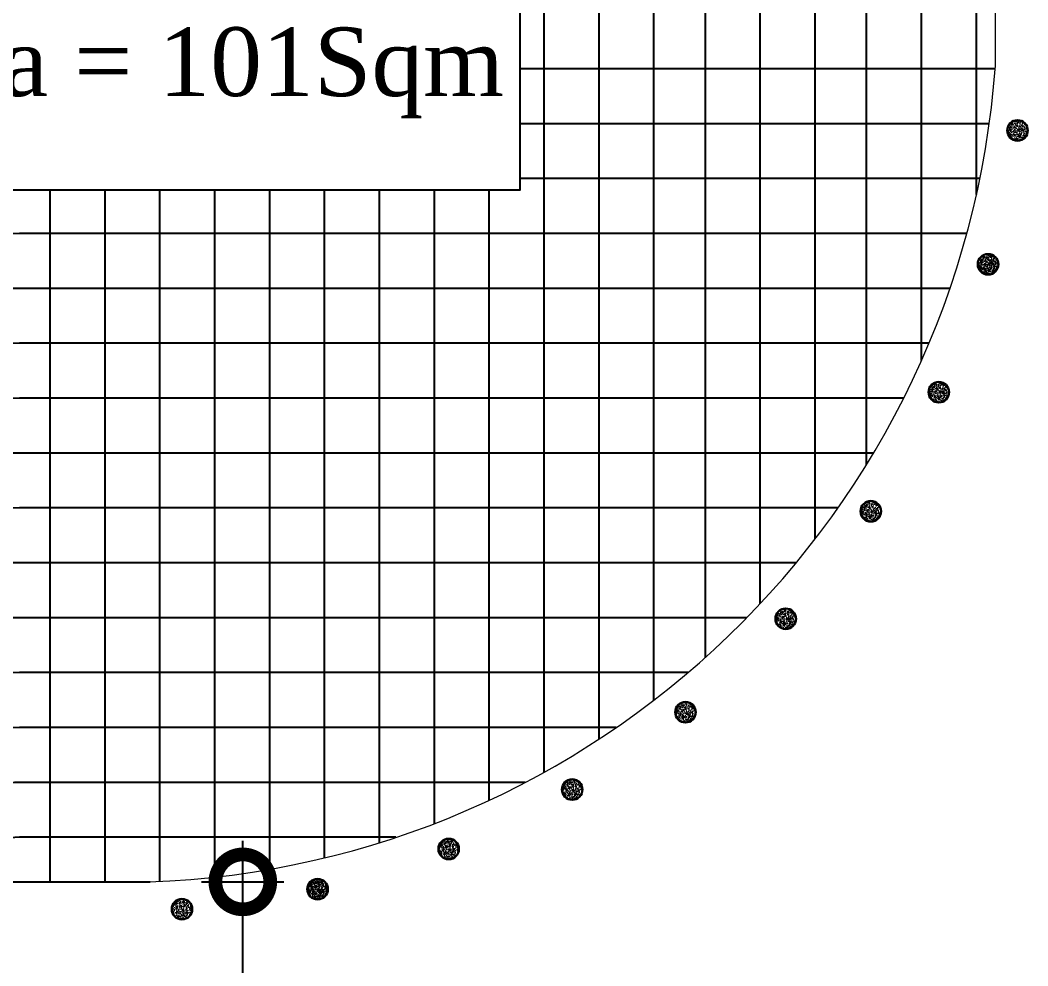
# Model space of a CAD drawing. Header units: millimetres. Extents: x 645430 to 1329725, y -477752 to 44877.
# Drawn here: x 940243 to 947587, y -224207 to -217315 of the extents above; entities that cross this region are included whole.
import ezdxf

# ---------------------------------------------------------------- set-up
doc = ezdxf.new("R2010")
doc.units = ezdxf.units.MM
doc.header["$LTSCALE"] = 250
doc.header["$PDMODE"] = 2
for name, color, linetype in [('Dimision', 4, 'Continuous'), ('Elevation', 21, 'Continuous'), ('Hatching', 35, 'Continuous'), ('Level_text', 7, 'Continuous')]:
    doc.layers.add(name, color=color, linetype=linetype)
for name, color, linetype, lineweight in [('Gurd Post', 231, 'Continuous', 30), ('RL', 7, 'Continuous', 18), ('ROAD', 1, 'Continuous', 30)]:
    doc.layers.add(name, color=color, linetype=linetype, lineweight=lineweight)
doc.styles.get("Standard").update_dxf_attribs({"font": 'times.ttf'})
doc.dimstyles.new('dim_800', dxfattribs={"dimscale": 0, "dimtxt": 800, "dimasz": 300, "dimexe": 300, "dimexo": 300, "dimgap": 400, "dimtad": 1, "dimdec": 0, "dimtxsty": 'Standard', "dimblk": 'DOTSMALL', "dimcen": 2.5, "dimdle": 300, "dimclrd": 256, "dimclre": 256, "dimclrt": 256, "dimadec": 0, "dimazin": 0, "dimtfac": 1, "dimtdec": 0, "dimtix": 1, "dimtmove": 0, "dimatfit": 3, "dimldrblk": 'DOT', "dimfxl": 300, "dimfxlon": 1, "dimlwd": -1, "dimarcsym": 0})

# ---------------------------------------------------------------- blocks, each defined once
blk = doc.blocks.new('_DotSmall')
at = {"color": 0, "linetype": 'ByBlock', "const_width": 0.5}
blk.add_lwpolyline([(-0.0625, 0, 1), (0.0625, 0, 1)], format="xyb", close=True, dxfattribs=at)
blk = doc.blocks.new('*D359')
at = {"layer": 'Defpoints', "color": 0, "ltscale": 5, "transparency": 16777216}
for p in [(940288.6, -223594.9), (941865.8, -223594.9), (940288.6, -233394.9)]:
    blk.add_point(p, dxfattribs=at)
at = {"layer": 'Level_text', "ltscale": 5, "transparency": 16777216}
blk.add_line((941865.8, -233694.9), (941865.8, -223294.9), dxfattribs=at)
at = {"layer": 'Level_text', "lineweight": -2, "ltscale": 5, "transparency": 16777216}
for p, q in [((941565.8, -223594.9), (942165.8, -223594.9)), ((941565.8, -233394.9), (942165.8, -233394.9))]:
    blk.add_line(p, q, dxfattribs=at)
at = {"layer": 'Level_text', "ltscale": 5, "transparency": 16777216, "xscale": 800, "yscale": 800, "zscale": 800}
for p, rotation in [((941865.8, -223594.9), 90), ((941865.8, -233394.9), 270)]:
    blk.add_blockref('_DotSmall', p, dxfattribs=dict(at, rotation=rotation))
at = {"layer": 'Level_text', "ltscale": 5, "transparency": 16777216, "insert": (941307.7, -228494.9), "char_height": 800, "attachment_point": 5, "rotation": 90}
blk.add_mtext('9800', dxfattribs=at)
blk = doc.blocks.new('_Dot')
at = {"color": 0, "linetype": 'ByBlock', "lineweight": -2}
blk.add_line((-0.5, 0), (-1, 0), dxfattribs=at)
at = {"color": 0, "linetype": 'ByBlock', "const_width": 0.5}
blk.add_lwpolyline([(-0.25, 0, 1), (0.25, 0, 1)], format="xyb", close=True, dxfattribs=at)

msp = doc.modelspace()

# ---------------------------------------------------------------- hatches: boundary and pattern name
at = {"layer": 'Hatching', "linetype": 'Continuous', "lineweight": 20, "ltscale": 250}
h = msp.add_hatch(dxfattribs=at)
h.set_pattern_fill('AR-CONC', color=256, scale=5, angle=-102.16644, style=0)
h.set_pattern_definition([(307.8335582, (-1167797.675, -327905.07), (-10.6253457, -34.3962502), [3.75, -41.25]), (252.8335582, (-1167797.675, -327905.07), (38.22698415, -1.1445651), [3, -33]), (358.2850027, (-1167798.56, -327907.936), (27.6016381, -35.54081515), [3.1870096, -35.0571056]), (304.0177582, (-1167787.9, -327907.177), (-19.3362593, -50.4193495), [5.625, -61.875]), (354.4691937, (-1167789.51, -327911.38), (37.7628634, -55.9483346), [4.7805171, -52.585688]), (249.0177222, (-1167787.9, -327907.177), (37.7628634, -55.9483346), [4.5, -49.5]), (278.8335582, (-1167791.397, -327911.538), (-25.96876974, -24.9323685), [3.75, -41.25]), (223.8335582, (-1167791.397, -327911.538), (32.8791775, -19.5338689), [3, -33]), (329.285003, (-1167793.56, -327913.616), (6.91040776, -44.466237), [3.1870095, -35.0571056]), (295.33355824, (-1167797.675, -327905.07), (16.142708705, -4.10224398), [0, -32.6, 0, -33.5, 0, -33.125]), (265.3335582, (-1167797.675, -327905.07), (16.50552606, -17.0142017), [0, -19.1, 0, -31.85, 0, -12.625]), (225.3335582, (-1167795.325, -327894.17), (-6.72762884, -25.85395133), [0, -12.5, 0, -39, 0, -51.75]), (215.3335582, (-1167794.27, -327889.282), (-1.2525622, -29.5592435), [0, -16.25, 0, -25.9, 0, -36.75])])
h.paths.add_polyline_path([(947527.4, -218045.4, 1), (947495.8, -218192, 1)])
h = msp.add_hatch(dxfattribs=at)
h.set_pattern_fill('AR-CONC', color=256, scale=5, angle=-102.16644, style=0)
h.set_pattern_definition([(307.8335582, (-1167797.675, -327905.07), (-10.6253457, -34.3962502), [3.75, -41.25]), (252.8335582, (-1167797.675, -327905.07), (38.22698415, -1.1445651), [3, -33]), (358.2850027, (-1167798.56, -327907.936), (27.6016381, -35.54081515), [3.1870096, -35.0571056]), (304.0177582, (-1167787.9, -327907.177), (-19.3362593, -50.4193495), [5.625, -61.875]), (354.4691937, (-1167789.51, -327911.38), (37.7628634, -55.9483346), [4.7805171, -52.585688]), (249.0177222, (-1167787.9, -327907.177), (37.7628634, -55.9483346), [4.5, -49.5]), (278.8335582, (-1167791.397, -327911.538), (-25.96876974, -24.9323685), [3.75, -41.25]), (223.8335582, (-1167791.397, -327911.538), (32.8791775, -19.5338689), [3, -33]), (329.285003, (-1167793.56, -327913.616), (6.91040776, -44.466237), [3.1870095, -35.0571056]), (295.33355824, (-1167797.675, -327905.07), (16.142708705, -4.10224398), [0, -32.6, 0, -33.5, 0, -33.125]), (265.3335582, (-1167797.675, -327905.07), (16.50552606, -17.0142017), [0, -19.1, 0, -31.85, 0, -12.625]), (225.3335582, (-1167795.325, -327894.17), (-6.72762884, -25.85395133), [0, -12.5, 0, -39, 0, -51.75]), (215.3335582, (-1167794.27, -327889.282), (-1.2525622, -29.5592435), [0, -16.25, 0, -25.9, 0, -36.75])])
h.paths.add_polyline_path([(947527.4, -218045.4, 1), (947495.8, -218192, 1)])
h = msp.add_hatch(dxfattribs=at)
h.set_pattern_fill('AR-CONC', color=256, scale=5, angle=-102.16644, style=0)
h.set_pattern_definition([(27.8335582, (-1073546.992, 109261.08), (4.49107663, 35.7187658), [3.75, -41.25]), (82.8335582, (-1073546.99, 109261.08), (35.3027681, -14.70805605), [3, -33]), (337.3821138, (-1073546.617, 109264.058), (39.7938443, 21.0107097), [3.1870096, -35.0571056]), (31.6493582, (-1073537.216, 109258.974), (3.1560958, 53.9077062), [5.625, -61.875]), (341.1979227, (-1073536.953, 109263.466), (57.4610776, 35.4185624), [4.7805171, -52.585688]), (86.6493942, (-1073537.216, 109258.974), (57.4610776, 35.4185624), [4.5, -49.5]), (56.8335582, (-1073538.606, 109264.388), (-13.38881716, 33.41765364), [3.75, -41.25]), (111.8335582, (-1073538.606, 109264.39), (38.00710374, 4.2511659), [3, -33]), (6.3821135, (-1073539.722, 109267.173), (24.6182864, 37.6688192), [3.1870095, -35.0571056]), (40.33355824, (-1073546.992, 109261.081), (16.398980435, -2.91357009), [0, -32.6, 0, -33.5, 0, -33.125]), (70.3335582, (-1073546.992, 109261.081), (22.0497767, 8.7018847), [0, -19.1, 0, -31.85, 0, -12.625]), (110.3335582, (-1073549.341, 109250.182), (4.52280104, 26.3293004), [0, -12.5, 0, -39, 0, -51.75]), (120.3335582, (-1073550.395, 109245.294), (11.03821964, 27.44950812), [0, -16.25, 0, -25.9, 0, -36.75])])
h.paths.add_polyline_path([(947527.4, -218045.4, 1), (947495.8, -218192, 1)])
h = msp.add_hatch(dxfattribs=at)
h.set_pattern_fill('AR-CONC', color=256, scale=5, angle=-110.81461, style=0)
h.set_pattern_definition([(299.1853851, (-1160470.398, -9560.582), (-15.67658654, -32.40747807), [3.75, -41.25]), (244.185385, (-1160470.398, -9560.582), (37.6202506, -6.87961405), [3, -33]), (349.6368296, (-1160471.704, -9563.282), (21.94366377, -39.2870919), [3.1870096, -35.0571056]), (295.369585, (-1160461.05, -9564.135), (-26.6977989, -46.938569), [5.625, -61.875]), (345.8210206, (-1160463.275, -9568.047), (28.9207494, -60.9904932), [4.7805171, -52.585688]), (240.369549, (-1160461.05, -9564.135), (28.9207494, -60.9904931), [4.5, -49.5]), (270.1853851, (-1160465.164, -9567.92), (-29.42250866, -20.744059), [3.75, -41.25]), (215.185385, (-1160465.164, -9567.92), (29.5681095, -24.25570544), [3, -33]), (320.6368298, (-1160467.616, -9569.65), (0.1456009, -44.9997641), [3.1870095, -35.0571056]), (286.6853851, (-1160470.398, -9560.582), (15.342330486, -6.482927215), [0, -32.6, 0, -33.5, 0, -33.125]), (256.6853851, (-1160470.398, -9560.582), (13.75949532, -19.30263554), [0, -19.1, 0, -31.85, 0, -12.625]), (216.6853851, (-1160466.435, -9550.16), (-10.53870895, -24.548389), [0, -12.5, 0, -39, 0, -51.75]), (206.6853851, (-1160464.659, -9545.486), (-5.6830444, -29.0348204), [0, -16.25, 0, -25.9, 0, -36.75])])
h.paths.add_polyline_path([(947323.4, -219024.3, 1), (947270.1, -219164.5, 1)])
h = msp.add_hatch(dxfattribs=at)
h.set_pattern_fill('AR-CONC', color=256, scale=5, angle=-110.81461, style=0)
h.set_pattern_definition([(299.1853851, (-1160470.398, -9560.582), (-15.67658654, -32.40747807), [3.75, -41.25]), (244.185385, (-1160470.398, -9560.582), (37.6202506, -6.87961405), [3, -33]), (349.6368296, (-1160471.704, -9563.282), (21.94366377, -39.2870919), [3.1870096, -35.0571056]), (295.369585, (-1160461.05, -9564.135), (-26.6977989, -46.938569), [5.625, -61.875]), (345.8210206, (-1160463.275, -9568.047), (28.9207494, -60.9904932), [4.7805171, -52.585688]), (240.369549, (-1160461.05, -9564.135), (28.9207494, -60.9904931), [4.5, -49.5]), (270.1853851, (-1160465.164, -9567.92), (-29.42250866, -20.744059), [3.75, -41.25]), (215.185385, (-1160465.164, -9567.92), (29.5681095, -24.25570544), [3, -33]), (320.6368298, (-1160467.616, -9569.65), (0.1456009, -44.9997641), [3.1870095, -35.0571056]), (286.6853851, (-1160470.398, -9560.582), (15.342330486, -6.482927215), [0, -32.6, 0, -33.5, 0, -33.125]), (256.6853851, (-1160470.398, -9560.582), (13.75949532, -19.30263554), [0, -19.1, 0, -31.85, 0, -12.625]), (216.6853851, (-1160466.435, -9550.16), (-10.53870895, -24.548389), [0, -12.5, 0, -39, 0, -51.75]), (206.6853851, (-1160464.659, -9545.486), (-5.6830444, -29.0348204), [0, -16.25, 0, -25.9, 0, -36.75])])
h.paths.add_polyline_path([(947323.4, -219024.3, 1), (947270.1, -219164.5, 1)])
h = msp.add_hatch(dxfattribs=at)
h.set_pattern_fill('AR-CONC', color=256, scale=5, angle=-110.81461, style=0)
h.set_pattern_definition([(19.1853851, (-1001556.12, 408462.967), (9.81092443, 34.63734634), [3.75, -41.25]), (74.185385, (-1001556.12, 408462.967), (32.68978575, -19.84918775), [3, -33]), (328.7339406, (-1001555.303, 408465.853), (42.5007098, 14.7881586), [3.1870096, -35.0571056]), (23.001185, (-1001546.773, 408459.413), (11.2261313, 52.8202206), [5.625, -61.875]), (332.5497496, (-1001545.84, 408463.815), (62.1335321, 26.3756364), [4.7805171, -52.585688]), (78.001221, (-1001546.773, 408459.413), (62.133532, 26.3756363), [4.5, -49.5]), (48.1853851, (-1001547.333, 408464.976), (-8.21169087, 35.05093626), [3.75, -41.25]), (103.185385, (-1001547.333, 408464.976), (38.214208, -1.51216816), [3, -33]), (357.7339404, (-1001548.018, 408467.896), (30.00251693, 33.5387678), [3.1870095, -35.0571056]), (31.6853851, (-1001556.121, 408462.967), (15.77442536, -5.3463029), [0, -32.6, 0, -33.5, 0, -33.125]), (61.6853851, (-1001556.12, 408462.967), (23.10755044, 5.2873966), [0, -19.1, 0, -31.85, 0, -12.625]), (101.6853851, (-1001560.083, 408452.545), (8.430426, 25.349866005), [0, -12.5, 0, -39, 0, -51.75]), (111.6853851, (-1001561.86, 408447.87), (15.04020812, 25.47763585), [0, -16.25, 0, -25.9, 0, -36.75])])
h.paths.add_polyline_path([(947323.4, -219024.3, 1), (947270.1, -219164.5, 1)])
h = msp.add_hatch(dxfattribs=at)
h.set_pattern_fill('AR-CONC', color=256, scale=5, angle=-119.46279, style=0)
h.set_pattern_definition([(290.537212, (-1105358.046, 304062.648), (-20.37135137, -29.68177965), [3.75, -41.25]), (235.537212, (-1105358.046, 304062.65), (36.15805557, -12.45822475), [3, -33]), (340.9886564, (-1105359.743, 304060.175), (15.7867039, -42.1400041), [3.1870096, -35.0571056]), (286.721412, (-1105349.34, 304057.73), (-33.4522469, -42.3904341), [5.625, -61.875]), (337.1728475, (-1105352.127, 304054.197), (19.4209952, -64.6457651), [4.7805171, -52.585688]), (231.721376, (-1105349.34, 304057.73), (19.4209951, -64.6457651), [4.5, -49.5]), (261.537212, (-1105353.975, 304054.606), (-32.2071977, -16.0840423), [3.75, -41.25]), (206.537212, (-1105353.975, 304054.606), (25.58468076, -28.4259821), [3, -33]), (311.9886567, (-1105356.66, 304053.266), (-6.6225168, -44.510024), [3.1870095, -35.0571056]), (278.03721196, (-1105358.046, 304062.648), (14.19307704, -8.71619264), [0, -32.6, 0, -33.5, 0, -33.125]), (248.037212, (-1105358.046, 304062.648), (10.70058205, -21.15213922), [0, -19.1, 0, -31.85, 0, -12.625]), (208.03721196, (-1105352.561, 304072.356), (-14.11014525, -22.6846113), [0, -12.5, 0, -39, 0, -51.75]), (198.037212, (-1105350.102, 304076.71), (-9.98429763, -27.8501632), [0, -16.25, 0, -25.9, 0, -36.75])])
h.paths.add_polyline_path([(946974.4, -219961.3, 1), (946900.6, -220091.9, 1)])
h = msp.add_hatch(dxfattribs=at)
h.set_pattern_fill('AR-CONC', color=256, scale=5, angle=-119.46279, style=0)
h.set_pattern_definition([(290.537212, (-1105358.046, 304062.648), (-20.37135137, -29.68177965), [3.75, -41.25]), (235.537212, (-1105358.046, 304062.65), (36.15805557, -12.45822475), [3, -33]), (340.9886564, (-1105359.743, 304060.175), (15.7867039, -42.1400041), [3.1870096, -35.0571056]), (286.721412, (-1105349.34, 304057.73), (-33.4522469, -42.3904341), [5.625, -61.875]), (337.1728475, (-1105352.127, 304054.197), (19.4209952, -64.6457651), [4.7805171, -52.585688]), (231.721376, (-1105349.34, 304057.73), (19.4209951, -64.6457651), [4.5, -49.5]), (261.537212, (-1105353.975, 304054.606), (-32.2071977, -16.0840423), [3.75, -41.25]), (206.537212, (-1105353.975, 304054.606), (25.58468076, -28.4259821), [3, -33]), (311.9886567, (-1105356.66, 304053.266), (-6.6225168, -44.510024), [3.1870095, -35.0571056]), (278.03721196, (-1105358.046, 304062.648), (14.19307704, -8.71619264), [0, -32.6, 0, -33.5, 0, -33.125]), (248.037212, (-1105358.046, 304062.648), (10.70058205, -21.15213922), [0, -19.1, 0, -31.85, 0, -12.625]), (208.03721196, (-1105352.561, 304072.356), (-14.11014525, -22.6846113), [0, -12.5, 0, -39, 0, -51.75]), (198.037212, (-1105350.102, 304076.71), (-9.98429763, -27.8501632), [0, -16.25, 0, -25.9, 0, -36.75])])
h.paths.add_polyline_path([(946974.4, -219961.3, 1), (946900.6, -220091.9, 1)])
h = msp.add_hatch(dxfattribs=at)
h.set_pattern_fill('AR-CONC', color=256, scale=5, angle=-119.46279, style=0)
h.set_pattern_definition([(10.537212, (-885393.79, 693437.995), (14.9076778, 32.76829477), [3.75, -41.25]), (65.537212, (-885393.79, 693437.995), (29.33345765, -24.53896103), [3, -33]), (320.0857675, (-885392.546, 693440.726), (44.24113507, 8.22933383), [3.1870096, -35.0571056]), (14.353012, (-885385.08, 693433.076), (19.0408915, 50.5316354), [5.625, -61.875]), (323.9015765, (-885383.495, 693437.287), (65.393108, 16.7329444), [4.7805171, -52.585688]), (69.353048, (-885385.08, 693433.076), (65.393108, 16.7329444), [4.5, -49.5]), (39.537212, (-885384.8, 693438.66), (-2.84783575, 35.887182), [3.75, -41.25]), (94.537212, (-885384.8, 693438.66), (37.5523445, -7.24111645), [3, -33]), (349.0857672, (-885385.037, 693441.65), (34.7045085, 28.64606527), [3.1870095, -35.0571056]), (23.03721196, (-885393.789, 693437.995), (14.791169476, -7.65746404), [0, -32.6, 0, -33.5, 0, -33.125]), (53.037212, (-885393.789, 693437.995), (23.63987258, 1.75267634), [0, -19.1, 0, -31.85, 0, -12.625]), (93.03721196, (-885399.273, 693428.287), (12.14634822, 23.79399113), [0, -12.5, 0, -39, 0, -51.75]), (103.037212, (-885401.732, 693423.933), (18.70019146, 22.9264177), [0, -16.25, 0, -25.9, 0, -36.75])])
h.paths.add_polyline_path([(946974.4, -219961.3, 1), (946900.6, -220091.9, 1)])
h = msp.add_hatch(dxfattribs=at)
h.set_pattern_fill('AR-CONC', color=256, scale=5, angle=-128.11096, style=0)
h.set_pattern_definition([(281.8890388, (-1003713.84, 605833.02), (-24.6028841, -26.2811357), [3.75, -41.25]), (226.8890388, (-1003713.84, 605833.02), (33.8736484, -17.753543), [3, -33]), (332.3404833, (-1003715.89, 605830.83), (9.27076405, -44.0346784), [3.1870096, -35.0571056]), (278.0732388, (-1003705.97, 605826.85), (-39.4460112, -36.8783666), [5.625, -61.875]), (328.5246743, (-1003709.26, 605823.775), (9.4796194, -66.8310319), [4.7805171, -52.585688]), (223.0732028, (-1003705.97, 605826.85), (9.4796194, -66.8310318), [4.5, -49.5]), (252.8890388, (-1003711.025, 605824.457), (-34.2595147, -11.0582843), [3.75, -41.25]), (197.8890388, (-1003711.025, 605824.457), (21.019472, -31.9498692), [3, -33]), (303.3404836, (-1003713.88, 605823.536), (-13.24004256, -43.0081532), [3.1870095, -35.0571056]), (269.3890388, (-1003713.84, 605833.02), (12.721081685, -10.75125717), [0, -32.6, 0, -33.5, 0, -33.125]), (239.3890388, (-1003713.84, 605833.02), (7.39834408, -22.52065618), [0, -19.1, 0, -31.85, 0, -12.625]), (199.3890388, (-1003706.959, 605841.793), (-17.36072547, -20.30499939), [0, -12.5, 0, -39, 0, -51.75]), (189.3890388, (-1003703.873, 605845.727), (-14.05851404, -26.03221028), [0, -16.25, 0, -25.9, 0, -36.75])])
h.paths.add_polyline_path([(946488.5, -220835.2, 1), (946395.9, -220953.2, 1)])
h = msp.add_hatch(dxfattribs=at)
h.set_pattern_fill('AR-CONC', color=256, scale=5, angle=-128.11096, style=0)
h.set_pattern_definition([(281.8890388, (-1003713.84, 605833.02), (-24.6028841, -26.2811357), [3.75, -41.25]), (226.8890388, (-1003713.84, 605833.02), (33.8736484, -17.753543), [3, -33]), (332.3404833, (-1003715.89, 605830.83), (9.27076405, -44.0346784), [3.1870096, -35.0571056]), (278.0732388, (-1003705.97, 605826.85), (-39.4460112, -36.8783666), [5.625, -61.875]), (328.5246743, (-1003709.26, 605823.775), (9.4796194, -66.8310319), [4.7805171, -52.585688]), (223.0732028, (-1003705.97, 605826.85), (9.4796194, -66.8310318), [4.5, -49.5]), (252.8890388, (-1003711.025, 605824.457), (-34.2595147, -11.0582843), [3.75, -41.25]), (197.8890388, (-1003711.025, 605824.457), (21.019472, -31.9498692), [3, -33]), (303.3404836, (-1003713.88, 605823.536), (-13.24004256, -43.0081532), [3.1870095, -35.0571056]), (269.3890388, (-1003713.84, 605833.02), (12.721081685, -10.75125717), [0, -32.6, 0, -33.5, 0, -33.125]), (239.3890388, (-1003713.84, 605833.02), (7.39834408, -22.52065618), [0, -19.1, 0, -31.85, 0, -12.625]), (199.3890388, (-1003706.959, 605841.793), (-17.36072547, -20.30499939), [0, -12.5, 0, -39, 0, -51.75]), (189.3890388, (-1003703.873, 605845.727), (-14.05851404, -26.03221028), [0, -16.25, 0, -25.9, 0, -36.75])])
h.paths.add_polyline_path([(946488.5, -220835.2, 1), (946395.9, -220953.2, 1)])
h = msp.add_hatch(dxfattribs=at)
h.set_pattern_fill('AR-CONC', color=256, scale=5, angle=-128.11096, style=0)
h.set_pattern_definition([(1.8890388, (-727701.456, 957706.007), (19.6654397, 30.1541122), [3.75, -41.25]), (56.8890388, (-727701.456, 957706.007), (25.31010464, -28.6707333), [3, -33]), (311.4375944, (-727699.817, 957708.52), (44.97554395, 1.483379), [3.1870096, -35.0571056]), (5.7048388, (-727693.59, 957699.835), (26.42267345, 47.0939917), [5.625, -61.875]), (315.2534033, (-727691.386, 957703.76), (67.1656846, 6.7097555), [4.7805171, -52.585688]), (60.7048748, (-727693.59, 957699.835), (67.1656845, 6.7097555), [4.5, -49.5]), (30.8890388, (-727692.47, 957705.312), (2.58077742, 35.9073751), [3.75, -41.25]), (85.8890388, (-727692.47, 957705.312), (36.03656364, -12.8054062), [3, -33]), (340.437594, (-727692.254, 957708.304), (38.6173408, 23.1019687), [3.1870095, -35.0571056]), (14.3890388, (-727701.456, 957706.007), (13.47157143, -9.79449913), [0, -32.6, 0, -33.5, 0, -33.125]), (44.3890388, (-727701.456, 957706.007), (23.63463846, -1.82189872), [0, -19.1, 0, -31.85, 0, -12.625]), (84.3890388, (-727708.338, 957697.234), (15.5860699, 21.697055425), [0, -12.5, 0, -39, 0, -51.75]), (94.3890388, (-727711.424, 957693.3), (21.93494386, 19.8538668), [0, -16.25, 0, -25.9, 0, -36.75])])
h.paths.add_polyline_path([(946488.5, -220835.2, 1), (946395.9, -220953.2, 1)])
h = msp.add_hatch(dxfattribs=at)
h.set_pattern_fill('AR-CONC', color=256, scale=5, angle=-136.75913, style=0)
h.set_pattern_definition([(273.2408657, (-857849.108, 888888.46), (-28.2749623, -22.28287475), [3.75, -41.25]), (218.2408657, (-857849.11, 888888.46), (30.81897516, -22.6451566), [3, -33]), (323.6923101, (-857851.465, 888886.603), (2.5440127, -44.92803097), [3.1870096, -35.0571056]), (269.4250657, (-857842.258, 888881.175), (-44.5427974, -30.5277076), [5.625, -61.875]), (319.8765012, (-857845.97, 888878.63), (-0.6773172, -67.4966017), [4.7805171, -52.585688]), (214.4250297, (-857842.26, 888881.175), (-0.6773172, -67.4966017), [4.5, -49.5]), (244.2408657, (-857847.613, 888879.57), (-35.5327913, -5.78106765), [3.75, -41.25]), (189.2408657, (-857847.613, 888879.57), (15.97629327, -34.74723586), [3, -33]), (294.6923104, (-857850.574, 888879.09), (-19.5564978, -40.5283032), [3.1870095, -35.0571056]), (260.7408657, (-857849.108, 888888.46), (10.9598167, -12.541844676), [0, -32.6, 0, -33.5, 0, -33.125]), (230.7408657, (-857849.108, 888888.46), (3.92787229, -23.37706717), [0, -19.1, 0, -31.85, 0, -12.625]), (190.7408657, (-857840.986, 888896.098), (-20.21653338, -17.46366419), [0, -12.5, 0, -39, 0, -51.75]), (180.7408657, (-857837.343, 888899.524), (-17.81304842, -23.6223008), [0, -16.25, 0, -25.9, 0, -36.75])])
h.paths.add_polyline_path([(945876.7, -221626.1, 1), (945767.4, -221728.9, 1)])
h = msp.add_hatch(dxfattribs=at)
h.set_pattern_fill('AR-CONC', color=256, scale=5, angle=-136.75913, style=0)
h.set_pattern_definition([(273.2408657, (-857849.108, 888888.46), (-28.2749623, -22.28287475), [3.75, -41.25]), (218.2408657, (-857849.11, 888888.46), (30.81897516, -22.6451566), [3, -33]), (323.6923101, (-857851.465, 888886.603), (2.5440127, -44.92803097), [3.1870096, -35.0571056]), (269.4250657, (-857842.258, 888881.175), (-44.5427974, -30.5277076), [5.625, -61.875]), (319.8765012, (-857845.97, 888878.63), (-0.6773172, -67.4966017), [4.7805171, -52.585688]), (214.4250297, (-857842.26, 888881.175), (-0.6773172, -67.4966017), [4.5, -49.5]), (244.2408657, (-857847.613, 888879.57), (-35.5327913, -5.78106765), [3.75, -41.25]), (189.2408657, (-857847.613, 888879.57), (15.97629327, -34.74723586), [3, -33]), (294.6923104, (-857850.574, 888879.09), (-19.5564978, -40.5283032), [3.1870095, -35.0571056]), (260.7408657, (-857849.108, 888888.46), (10.9598167, -12.541844676), [0, -32.6, 0, -33.5, 0, -33.125]), (230.7408657, (-857849.108, 888888.46), (3.92787229, -23.37706717), [0, -19.1, 0, -31.85, 0, -12.625]), (190.7408657, (-857840.986, 888896.098), (-20.21653338, -17.46366419), [0, -12.5, 0, -39, 0, -51.75]), (180.7408657, (-857837.343, 888899.524), (-17.81304842, -23.6223008), [0, -16.25, 0, -25.9, 0, -36.75])])
h.paths.add_polyline_path([(945876.7, -221626.1, 1), (945767.4, -221728.9, 1)])
h = msp.add_hatch(dxfattribs=at)
h.set_pattern_fill('AR-CONC', color=256, scale=5, angle=-136.75913, style=0)
h.set_pattern_definition([(353.2408657, (-532064.95, 1195257.71), (23.9760215, 26.8542435), [3.75, -41.25]), (48.2408657, (-532064.95, 1195257.71), (20.7112153, -32.15055065), [3, -33]), (302.7894212, (-532062.952, 1195259.947), (44.68723643, -5.29630695), [3.1870096, -35.0571056]), (357.0566657, (-532058.1, 1195250.425), (33.2036199, 42.5854594), [5.625, -61.875]), (306.6052302, (-532055.333, 1195253.974), (67.4109545, -3.4660091), [4.7805171, -52.585688]), (52.0567017, (-532058.1, 1195250.425), (67.4109544, -3.4660091), [4.5, -49.5]), (22.2408657, (-532056.17, 1195255.67), (7.9507053, 35.11105645), [3.75, -41.25]), (77.2408657, (-532056.17, 1195255.67), (33.7013333, -18.0785088), [3, -33]), (331.789421, (-532055.507, 1195258.597), (41.6520383, 17.0325475), [3.1870095, -35.0571056]), (5.7408657, (-532064.95, 1195257.71), (11.84563808, -11.70881328), [0, -32.6, 0, -33.5, 0, -33.125]), (35.7408657, (-532064.95, 1195257.71), (23.09196709, -5.35504492), [0, -19.1, 0, -31.85, 0, -12.625]), (75.7408657, (-532073.073, 1195250.071), (18.67137386, 19.10674193), [0, -12.5, 0, -39, 0, -51.75]), (85.7408657, (-532076.715, 1195246.646), (24.67090903, 16.3298511), [0, -16.25, 0, -25.9, 0, -36.75])])
h.paths.add_polyline_path([(945876.7, -221626.1, 1), (945767.4, -221728.9, 1)])
h = msp.add_hatch(dxfattribs=at)
h.set_pattern_fill('AR-CONC', color=256, scale=5, angle=-145.40731, style=0)
h.set_pattern_definition([(264.5926925, (-671080.725, 1146792.46), (-31.3040851, -17.77791484), [3.75, -41.25]), (209.5926925, (-671080.725, 1146792.46), (27.06349723, -27.0218331), [3, -33]), (315.044137, (-671083.334, 1146790.978), (-4.240588, -44.79974755), [3.1870096, -35.0571056]), (260.7768925, (-671075.05, 1146784.227), (-48.6267075, -23.4828671), [5.625, -61.875]), (311.228328, (-671079.1, 1146782.27), (-10.818852, -66.6273401), [4.7805171, -52.585688]), (205.7768565, (-671075.05, 1146784.227), (-10.818852, -66.62734), [4.5, -49.5]), (235.5926925, (-671080.583, 1146783.447), (-35.9980739, -0.37239306), [3.75, -41.25]), (180.5926925, (-671080.583, 1146783.447), (10.5698234, -36.75447157), [3, -33]), (286.0441373, (-671083.583, 1146783.415), (-25.42825024, -37.12686435), [3.1870095, -35.0571056]), (252.09269255, (-671080.725, 1146792.459), (8.94933218, -14.04723829), [0, -32.6, 0, -33.5, 0, -33.125]), (222.09269255, (-671080.725, 1146792.46), (0.36808308, -23.70189792), [0, -19.1, 0, -31.85, 0, -12.625]), (182.09269255, (-671071.547, 1146798.79), (-22.61262967, -14.22521593), [0, -12.5, 0, -39, 0, -51.75]), (172.0926925, (-671067.43, 1146801.628), (-21.16252495, -20.67523462), [0, -16.25, 0, -25.9, 0, -36.75])])
h.paths.add_polyline_path([(945153, -222316.1, 1), (945029.5, -222401.2, 1)])
h = msp.add_hatch(dxfattribs=at)
h.set_pattern_fill('AR-CONC', color=256, scale=5, angle=-145.40731, style=0)
h.set_pattern_definition([(264.5926925, (-671080.725, 1146792.46), (-31.3040851, -17.77791484), [3.75, -41.25]), (209.5926925, (-671080.725, 1146792.46), (27.06349723, -27.0218331), [3, -33]), (315.044137, (-671083.334, 1146790.978), (-4.240588, -44.79974755), [3.1870096, -35.0571056]), (260.7768925, (-671075.05, 1146784.227), (-48.6267075, -23.4828671), [5.625, -61.875]), (311.228328, (-671079.1, 1146782.27), (-10.818852, -66.6273401), [4.7805171, -52.585688]), (205.7768565, (-671075.05, 1146784.227), (-10.818852, -66.62734), [4.5, -49.5]), (235.5926925, (-671080.583, 1146783.447), (-35.9980739, -0.37239306), [3.75, -41.25]), (180.5926925, (-671080.583, 1146783.447), (10.5698234, -36.75447157), [3, -33]), (286.0441373, (-671083.583, 1146783.415), (-25.42825024, -37.12686435), [3.1870095, -35.0571056]), (252.09269255, (-671080.725, 1146792.459), (8.94933218, -14.04723829), [0, -32.6, 0, -33.5, 0, -33.125]), (222.09269255, (-671080.725, 1146792.46), (0.36808308, -23.70189792), [0, -19.1, 0, -31.85, 0, -12.625]), (182.09269255, (-671071.547, 1146798.79), (-22.61262967, -14.22521593), [0, -12.5, 0, -39, 0, -51.75]), (172.0926925, (-671067.43, 1146801.628), (-21.16252495, -20.67523462), [0, -16.25, 0, -25.9, 0, -36.75])])
h.paths.add_polyline_path([(945153, -222316.1, 1), (945029.5, -222401.2, 1)])
h = msp.add_hatch(dxfattribs=at)
h.set_pattern_fill('AR-CONC', color=256, scale=5, angle=-145.40731, style=0)
h.set_pattern_definition([(344.5926925, (-302932.926, 1400691.322), (27.7414032, 22.9437257), [3.75, -41.25]), (39.5926925, (-302932.926, 1400691.322), (15.6413656, -34.8992841), [3, -33]), (294.141248, (-302930.614, 1400693.234), (43.38276844, -11.9555581), [3.1870096, -35.0571056]), (348.4084925, (-302927.25, 1400683.09), (39.2295364, 37.1085597), [5.625, -61.875]), (297.957057, (-302923.98, 1400686.183), (66.1233404, -13.5629588), [4.7805171, -52.585688]), (43.4085286, (-302927.25, 1400683.09), (66.1233404, -13.5629588), [4.5, -49.5]), (13.5926925, (-302924.552, 1400687.987), (13.13983898, 33.5163338), [3.75, -41.25]), (68.5926925, (-302924.552, 1400687.987), (30.59975524, -22.9405171), [3, -33]), (323.1412478, (-302923.457, 1400690.78), (43.73959387, 10.57581654), [3.1870095, -35.0571056]), (357.09269255, (-302932.926, 1400691.322), (9.95034215, -13.356876174), [0, -32.6, 0, -33.5, 0, -33.125]), (27.0926925, (-302932.926, 1400691.322), (22.02419848, -8.76642066), [0, -19.1, 0, -31.85, 0, -12.625]), (67.09269255, (-302942.105, 1400684.992), (21.33210219, 16.08195278), [0, -12.5, 0, -39, 0, -51.75]), (77.0926925, (-302946.22, 1400682.153), (26.8458728, 12.43450455), [0, -16.25, 0, -25.9, 0, -36.75])])
h.paths.add_polyline_path([(945153, -222316.1, 1), (945029.5, -222401.2, 1)])
h = msp.add_hatch(dxfattribs=at)
h.set_pattern_fill('AR-CONC', color=256, scale=5, angle=-154.05548, style=0)
h.set_pattern_definition([(255.9445194, (-447655.69, 1373680.44), (-33.6213721, -12.868696), [3.75, -41.25]), (200.9445194, (-447655.69, 1373680.44), (22.6926119, -30.7840496), [3, -33]), (306.3959639, (-447658.49, 1373679.367), (-10.9287603, -43.6527452), [3.1870096, -35.0571056]), (252.1287194, (-447651.315, 1373671.447), (-51.6048759, -15.9040406), [5.625, -61.875]), (302.580155, (-447655.615, 1373670.12), (-20.7143726, -64.2430134), [4.7805171, -52.585688]), (197.1286834, (-447651.315, 1373671.447), (-20.7143726, -64.2430134), [4.5, -49.5]), (226.9445194, (-447656.905, 1373671.507), (-35.64478226, 5.04474952), [3.75, -41.25]), (171.9445194, (-447656.905, 1373671.507), (4.9230022, -37.925933), [3, -33]), (277.3959642, (-447659.875, 1373671.928), (-30.7217798, -32.8811833), [3.1870095, -35.0571056]), (243.4445194, (-447655.69, 1373680.439), (6.7353453, -15.23320628), [0, -32.6, 0, -33.5, 0, -33.125]), (213.4445194, (-447655.69, 1373680.439), (-3.20007612, -23.48776198), [0, -19.1, 0, -31.85, 0, -12.625]), (173.4445194, (-447645.663, 1373685.317), (-24.49452857, -10.66329494), [0, -12.5, 0, -39, 0, -51.75]), (163.4445194, (-447641.167, 1373687.505), (-24.03077859, -17.25802624), [0, -16.25, 0, -25.9, 0, -36.75])])
h.paths.add_polyline_path([(944333.7, -222889.3, 1), (944198.8, -222955, 1)])
h = msp.add_hatch(dxfattribs=at)
h.set_pattern_fill('AR-CONC', color=256, scale=5, angle=-154.05548, style=0)
h.set_pattern_definition([(255.9445194, (-447655.69, 1373680.44), (-33.6213721, -12.868696), [3.75, -41.25]), (200.9445194, (-447655.69, 1373680.44), (22.6926119, -30.7840496), [3, -33]), (306.3959639, (-447658.49, 1373679.367), (-10.9287603, -43.6527452), [3.1870096, -35.0571056]), (252.1287194, (-447651.315, 1373671.447), (-51.6048759, -15.9040406), [5.625, -61.875]), (302.580155, (-447655.615, 1373670.12), (-20.7143726, -64.2430134), [4.7805171, -52.585688]), (197.1286834, (-447651.315, 1373671.447), (-20.7143726, -64.2430134), [4.5, -49.5]), (226.9445194, (-447656.905, 1373671.507), (-35.64478226, 5.04474952), [3.75, -41.25]), (171.9445194, (-447656.905, 1373671.507), (4.9230022, -37.925933), [3, -33]), (277.3959642, (-447659.875, 1373671.928), (-30.7217798, -32.8811833), [3.1870095, -35.0571056]), (243.4445194, (-447655.69, 1373680.439), (6.7353453, -15.23320628), [0, -32.6, 0, -33.5, 0, -33.125]), (213.4445194, (-447655.69, 1373680.439), (-3.20007612, -23.48776198), [0, -19.1, 0, -31.85, 0, -12.625]), (173.4445194, (-447645.663, 1373685.317), (-24.49452857, -10.66329494), [0, -12.5, 0, -39, 0, -51.75]), (163.4445194, (-447641.167, 1373687.505), (-24.03077859, -17.25802624), [0, -16.25, 0, -25.9, 0, -36.75])])
h.paths.add_polyline_path([(944333.7, -222889.3, 1), (944198.8, -222955, 1)])
h = msp.add_hatch(dxfattribs=at)
h.set_pattern_fill('AR-CONC', color=256, scale=5, angle=-154.05548, style=0)
h.set_pattern_definition([(335.9445194, (-45515.706, 1569335.41), (30.8759623, 18.5114816), [3.75, -41.25]), (30.9445194, (-45515.706, 1569335.41), (10.21584074, -36.8544291), [3, -33]), (285.493075, (-45513.133, 1569336.953), (41.0918028, -18.3429472), [3.1870096, -35.0571056]), (339.7603194, (-45511.33, 1569326.42), (44.3633971, 30.787834), [5.625, -61.875]), (289.308884, (-45507.634, 1569328.984), (63.332122, -23.3514951), [4.7805171, -52.585688]), (34.7603554, (-45511.33, 1569326.42), (63.332122, -23.3514951), [4.5, -49.5]), (4.9445194, (-45507.928, 1569330.854), (18.03018074, 31.1594702), [3.75, -41.25]), (59.9445194, (-45507.93, 1569330.854), (26.8023574, -27.2808721), [3, -33]), (314.4930747, (-45506.426, 1569333.45), (44.8325378, 3.878598), [3.1870095, -35.0571056]), (348.4445194, (-45515.706, 1569335.41), (7.82878151, -14.701211856), [0, -32.6, 0, -33.5, 0, -33.125]), (18.4445194, (-45515.706, 1569335.41), (20.45561305, -11.97845335), [0, -19.1, 0, -31.85, 0, -12.625]), (58.4445194, (-45525.732, 1569330.532), (23.50775153, 12.69146985), [0, -12.5, 0, -39, 0, -51.75]), (68.4445194, (-45530.228, 1569328.345), (28.4103778, 8.25640495), [0, -16.25, 0, -25.9, 0, -36.75])])
h.paths.add_polyline_path([(944333.7, -222889.3, 1), (944198.8, -222955, 1)])
h = msp.add_hatch(dxfattribs=at)
h.set_pattern_fill('AR-CONC', color=256, scale=5, angle=-162.70365, style=0)
h.set_pattern_definition([(247.2963463, (-192654.55, 1564393.105), (-35.17412966, -7.66685087), [3.75, -41.25]), (192.2963463, (-192654.55, 1564393.105), (17.80571044, -33.84625566), [3, -33]), (297.7477907, (-192657.482, 1564392.466), (-17.36841923, -41.51310613), [3.1870096, -35.0571056]), (243.4805463, (-192651.578, 1564383.557), (-53.409581, -7.9635659), [5.625, -61.875]), (293.9319818, (-192656.03, 1564382.894), (-30.1388611, -60.3978398), [4.7805171, -52.585688]), (188.4805103, (-192651.58, 1564383.557), (-30.1388611, -60.3978398), [4.5, -49.5]), (218.2963463, (-192657.095, 1564384.458), (-34.48095005, 10.34717758), [3.75, -41.25]), (163.2963463, (-192657.095, 1564384.458), (-0.8357651, -38.2349819), [3, -33]), (268.747791, (-192659.968, 1564385.32), (-35.3167148, -27.88780417), [3.1870095, -35.0571056]), (234.7963463, (-192654.551, 1564393.105), (4.36820079, -16.072780465), [0, -32.6, 0, -33.5, 0, -33.125]), (204.7963463, (-192654.55, 1564393.105), (-6.69546754, -22.73952868), [0, -19.1, 0, -31.85, 0, -12.625]), (164.7963463, (-192643.905, 1564396.42), (-25.81943685, -6.85889714), [0, -12.5, 0, -39, 0, -51.75]), (154.7963463, (-192639.13, 1564397.907), (-26.352587, -13.44838087), [0, -16.25, 0, -25.9, 0, -36.75])])
h.paths.add_polyline_path([(943437.5, -223332.9, 1), (943294.3, -223377.5, 1)])
h = msp.add_hatch(dxfattribs=at)
h.set_pattern_fill('AR-CONC', color=256, scale=5, angle=-162.70365, style=0)
h.set_pattern_definition([(247.2963463, (-192654.55, 1564393.105), (-35.17412966, -7.66685087), [3.75, -41.25]), (192.2963463, (-192654.55, 1564393.105), (17.80571044, -33.84625566), [3, -33]), (297.7477907, (-192657.482, 1564392.466), (-17.36841923, -41.51310613), [3.1870096, -35.0571056]), (243.4805463, (-192651.578, 1564383.557), (-53.409581, -7.9635659), [5.625, -61.875]), (293.9319818, (-192656.03, 1564382.894), (-30.1388611, -60.3978398), [4.7805171, -52.585688]), (188.4805103, (-192651.58, 1564383.557), (-30.1388611, -60.3978398), [4.5, -49.5]), (218.2963463, (-192657.095, 1564384.458), (-34.48095005, 10.34717758), [3.75, -41.25]), (163.2963463, (-192657.095, 1564384.458), (-0.8357651, -38.2349819), [3, -33]), (268.747791, (-192659.968, 1564385.32), (-35.3167148, -27.88780417), [3.1870095, -35.0571056]), (234.7963463, (-192654.551, 1564393.105), (4.36820079, -16.072780465), [0, -32.6, 0, -33.5, 0, -33.125]), (204.7963463, (-192654.55, 1564393.105), (-6.69546754, -22.73952868), [0, -19.1, 0, -31.85, 0, -12.625]), (164.7963463, (-192643.905, 1564396.42), (-25.81943685, -6.85889714), [0, -12.5, 0, -39, 0, -51.75]), (154.7963463, (-192639.13, 1564397.907), (-26.352587, -13.44838087), [0, -16.25, 0, -25.9, 0, -36.75])])
h.paths.add_polyline_path([(943437.5, -223332.9, 1), (943294.3, -223377.5, 1)])
h = msp.add_hatch(dxfattribs=at)
h.set_pattern_fill('AR-CONC', color=256, scale=5, angle=-162.70365, style=0)
h.set_pattern_definition([(327.2963463, (234333.2, 1697355.11), (33.3084209, 13.6582977), [3.75, -41.25]), (22.2963463, (234333.2, 1697355.11), (4.5580139, -37.9715269), [3, -33]), (276.8449018, (234335.976, 1697356.25), (37.8664346, -24.31322885), [3.1870096, -35.0571056]), (331.1121463, (234336.174, 1697345.562), (48.4884613, 23.7670118), [5.625, -61.875]), (280.6607108, (234340.215, 1697347.543), (59.1007698, -32.6090327), [4.7805171, -52.585688]), (26.1121823, (234336.174, 1697345.56), (59.1007698, -32.6090327), [4.5, -49.5]), (356.2963463, (234340.204, 1697349.436), (22.5105272, 28.09405924), [3.75, -41.25]), (51.2963463, (234340.204, 1697349.436), (22.39549034, -31.00087674), [3, -33]), (305.8449015, (234342.08, 1697351.777), (44.9060172, -2.90681753), [3.1870095, -35.0571056]), (339.7963463, (234333.201, 1697355.11), (5.529199165, -15.711250956), [0, -32.6, 0, -33.5, 0, -33.125]), (9.7963463, (234333.2, 1697355.11), (18.42187947, -14.91810332), [0, -19.1, 0, -31.85, 0, -12.625]), (49.7963463, (234322.555, 1697351.795), (25.14884896, 9.01239064), [0, -12.5, 0, -39, 0, -51.75]), (59.7963463, (234317.78, 1697350.309), (29.32884815, 3.89055976), [0, -16.25, 0, -25.9, 0, -36.75])])
h.paths.add_polyline_path([(943437.5, -223332.9, 1), (943294.3, -223377.5, 1)])
h = msp.add_hatch(dxfattribs=at)
h.set_pattern_fill('AR-CONC', color=256, scale=5, angle=-171.35183, style=0)
h.set_pattern_definition([(238.6481731, (88124.122, 1714593.768), (-35.92704898, -2.29066624), [3.75, -41.25]), (183.6481731, (88124.12, 1714593.768), (12.513918, -36.1388185), [3, -33]), (289.0996176, (88121.128, 1714593.577), (-23.41313094, -38.42948434), [3.1870096, -35.0571056]), (234.8323731, (88125.625, 1714583.88), (-53.9997848, 0.1579954), [5.625, -61.875]), (285.2838086, (88121.125, 1714583.894), (-38.8780103, -55.1792562), [4.7805171, -52.585688]), (179.832337, (88125.625, 1714583.88), (-38.8780103, -55.1792562), [4.5, -49.5]), (209.6481731, (88120.306, 1714585.6), (-32.5330421, 15.41431714), [3.75, -41.25]), (154.6481731, (88120.306, 1714585.6), (-6.5755276, -37.6745907), [3, -33]), (260.0996179, (88117.595, 1714586.886), (-39.1085693, -22.2602734), [3.1870095, -35.0571056]), (226.14817314, (88124.122, 1714593.768), (1.90172606, -16.54686943), [0, -32.6, 0, -33.5, 0, -33.125]), (196.1481731, (88124.122, 1714593.768), (-10.03860812, -21.47421237), [0, -19.1, 0, -31.85, 0, -12.625]), (156.14817314, (88135.145, 1714595.444), (-26.55722689, -2.8985322), [0, -12.5, 0, -39, 0, -51.75]), (146.1481731, (88140.088, 1714596.196), (-28.07515365, -9.33292753), [0, -16.25, 0, -25.9, 0, -36.75])])
h.paths.add_polyline_path([(942484.9, -223636.7, 1), (942336.6, -223659.2, 1)])
h = msp.add_hatch(dxfattribs=at)
h.set_pattern_fill('AR-CONC', color=256, scale=5, angle=-171.35183, style=0)
h.set_pattern_definition([(238.6481731, (88124.122, 1714593.768), (-35.92704898, -2.29066624), [3.75, -41.25]), (183.6481731, (88124.12, 1714593.768), (12.513918, -36.1388185), [3, -33]), (289.0996176, (88121.128, 1714593.577), (-23.41313094, -38.42948434), [3.1870096, -35.0571056]), (234.8323731, (88125.625, 1714583.88), (-53.9997848, 0.1579954), [5.625, -61.875]), (285.2838086, (88121.125, 1714583.894), (-38.8780103, -55.1792562), [4.7805171, -52.585688]), (179.832337, (88125.625, 1714583.88), (-38.8780103, -55.1792562), [4.5, -49.5]), (209.6481731, (88120.306, 1714585.6), (-32.5330421, 15.41431714), [3.75, -41.25]), (154.6481731, (88120.306, 1714585.6), (-6.5755276, -37.6745907), [3, -33]), (260.0996179, (88117.595, 1714586.886), (-39.1085693, -22.2602734), [3.1870095, -35.0571056]), (226.14817314, (88124.122, 1714593.768), (1.90172606, -16.54686943), [0, -32.6, 0, -33.5, 0, -33.125]), (196.1481731, (88124.122, 1714593.768), (-10.03860812, -21.47421237), [0, -19.1, 0, -31.85, 0, -12.625]), (156.14817314, (88135.145, 1714595.444), (-26.55722689, -2.8985322), [0, -12.5, 0, -39, 0, -51.75]), (146.1481731, (88140.088, 1714596.196), (-28.07515365, -9.33292753), [0, -16.25, 0, -25.9, 0, -36.75])])
h.paths.add_polyline_path([(942484.9, -223636.7, 1), (942336.6, -223659.2, 1)])
h = msp.add_hatch(dxfattribs=at)
h.set_pattern_fill('AR-CONC', color=256, scale=5, angle=-171.35183, style=0)
h.set_pattern_definition([(318.6481731, (530250.2, 1781839.332), (34.98346635, 8.49453247), [3.75, -41.25]), (13.6481731, (530250.2, 1781839.33), (-1.20345934, -38.2251754), [3, -33]), (268.1967287, (530253.115, 1781840.04), (33.78000684, -29.7306425), [3.1870096, -35.0571056]), (322.4639731, (530251.703, 1781829.445), (51.5109274, 16.2057423), [5.625, -61.875]), (272.0125376, (530255.996, 1781830.796), (53.5255022, -41.1250607), [4.7805171, -52.585688]), (17.464009, (530251.703, 1781829.445), (53.5255021, -41.1250607), [4.5, -49.5]), (347.6481731, (530256.27, 1781832.67), (26.47899803, 24.38980654), [3.75, -41.25]), (42.6481731, (530256.27, 1781832.67), (17.4793635, -34.01594035), [3, -33]), (297.1967284, (530258.477, 1781834.7), (43.95836116, -9.6261338), [3.1870095, -35.0571056]), (331.14817314, (530250.2, 1781839.332), (3.1038862, -16.3640258), [0, -32.6, 0, -33.5, 0, -33.125]), (1.1481731, (530250.2, 1781839.332), (15.9692436, -17.51852474), [0, -19.1, 0, -31.85, 0, -12.625]), (41.14817314, (530239.176, 1781837.655), (26.21807691, 5.128375175), [0, -12.5, 0, -39, 0, -51.75]), (51.1481731, (530234.233, 1781836.903), (29.5803984, -0.5637544), [0, -16.25, 0, -25.9, 0, -36.75])])
h.paths.add_polyline_path([(942484.9, -223636.7, 1), (942336.6, -223659.2, 1)])
h = msp.add_hatch(dxfattribs=at)
h.set_pattern_fill('AR-CONC', color=256, scale=5, angle=-180, style=0)
h.set_pattern_definition([(230, (388295.592, 1820866.955), (-35.86300913, 3.13760675), [3.75, -41.25]), (175, (388295.59, 1820866.955), (6.9375667, -37.6096067), [3, -33]), (280.4514445, (388292.603, 1820867.217), (-28.92544234, -34.47199955), [3.1870096, -35.0571056]), (226.1842, (388295.59, 1820856.955), (-53.3620665, 8.275964), [5.625, -61.875]), (276.6356355, (388291.145, 1820857.645), (-46.7330973, -48.70593), [4.7805171, -52.585688]), (171.184164, (388295.59, 1820856.955), (-46.7330973, -48.70593), [4.5, -49.5]), (201, (388290.592, 1820859.455), (-29.8453526, 20.13094453), [3.75, -41.25]), (146, (388290.59, 1820859.455), (-12.1657666, -36.25750225), [3, -33]), (251.4514447, (388288.104, 1820861.133), (-42.01111884, -16.12655764), [3.1870095, -35.0571056]), (217.5, (388295.592, 1820866.955), (-0.607992766, -16.64469269), [0, -32.6, 0, -33.5, 0, -33.125]), (187.5, (388295.592, 1820866.955), (-13.15347687, -19.7205856), [0, -19.1, 0, -31.85, 0, -12.625]), (147.5, (388306.742, 1820866.955), (-26.69112181, 1.12774359), [0, -12.5, 0, -39, 0, -51.75]), (137.5, (388311.742, 1820866.955), (-29.15930847, -5.00524912), [0, -16.25, 0, -25.9, 0, -36.75])])
h.paths.add_polyline_path([(941497.4, -223793.7, 1), (941347.4, -223793.7, 1)])
h = msp.add_hatch(dxfattribs=at)
h.set_pattern_fill('AR-CONC', color=256, scale=5, angle=-180, style=0)
h.set_pattern_definition([(230, (388295.592, 1820866.955), (-35.86300913, 3.13760675), [3.75, -41.25]), (175, (388295.59, 1820866.955), (6.9375667, -37.6096067), [3, -33]), (280.4514445, (388292.603, 1820867.217), (-28.92544234, -34.47199955), [3.1870096, -35.0571056]), (226.1842, (388295.59, 1820856.955), (-53.3620665, 8.275964), [5.625, -61.875]), (276.6356355, (388291.145, 1820857.645), (-46.7330973, -48.70593), [4.7805171, -52.585688]), (171.184164, (388295.59, 1820856.955), (-46.7330973, -48.70593), [4.5, -49.5]), (201, (388290.592, 1820859.455), (-29.8453526, 20.13094453), [3.75, -41.25]), (146, (388290.59, 1820859.455), (-12.1657666, -36.25750225), [3, -33]), (251.4514447, (388288.104, 1820861.133), (-42.01111884, -16.12655764), [3.1870095, -35.0571056]), (217.5, (388295.592, 1820866.955), (-0.607992766, -16.64469269), [0, -32.6, 0, -33.5, 0, -33.125]), (187.5, (388295.592, 1820866.955), (-13.15347687, -19.7205856), [0, -19.1, 0, -31.85, 0, -12.625]), (147.5, (388306.742, 1820866.955), (-26.69112181, 1.12774359), [0, -12.5, 0, -39, 0, -51.75]), (137.5, (388311.742, 1820866.955), (-29.15930847, -5.00524912), [0, -16.25, 0, -25.9, 0, -36.75])])
h.paths.add_polyline_path([(941497.4, -223793.7, 1), (941347.4, -223793.7, 1)])
h = msp.add_hatch(dxfattribs=at)
h.set_pattern_fill('AR-CONC', color=256, scale=5, angle=-180, style=0)
h.set_pattern_definition([(310, (835506.32, 1820866.955), (35.86300913, 3.13760675), [3.75, -41.25]), (5, (835506.32, 1820866.955), (-6.9375667, -37.6096067), [3, -33]), (259.5485555, (835509.308, 1820867.217), (28.92544234, -34.47199955), [3.1870096, -35.0571056]), (313.8158, (835506.32, 1820856.955), (53.3620665, 8.275964), [5.625, -61.875]), (263.3643645, (835510.766, 1820857.645), (46.7330973, -48.70593), [4.7805171, -52.585688]), (8.815836, (835506.32, 1820856.955), (46.7330973, -48.70593), [4.5, -49.5]), (339, (835511.32, 1820859.455), (29.8453526, 20.13094453), [3.75, -41.25]), (34, (835511.32, 1820859.455), (12.1657666, -36.25750225), [3, -33]), (288.5485553, (835513.806, 1820861.133), (42.01111884, -16.12655764), [3.1870095, -35.0571056]), (322.5, (835506.319, 1820866.955), (0.60799277, -16.64469269), [0, -32.6, 0, -33.5, 0, -33.125]), (352.5, (835506.319, 1820866.955), (13.15347687, -19.7205856), [0, -19.1, 0, -31.85, 0, -12.625]), (32.5, (835495.169, 1820866.955), (26.69112181, 1.12774359), [0, -12.5, 0, -39, 0, -51.75]), (42.5, (835490.17, 1820866.955), (29.15930847, -5.00524912), [0, -16.25, 0, -25.9, 0, -36.75])])
h.paths.add_polyline_path([(941497.4, -223793.7, 1), (941347.4, -223793.7, 1)])

# ---------------------------------------------------------------- linework, layer by layer
at = {"color": 5, "ltscale": 10}
msp.add_lwpolyline([(943888, -217257.7), (938894.4, -217257.7), (938894.4, -218551.4), (943888, -218551.4)], close=True, dxfattribs=at)
at = {"layer": 'Elevation', "ltscale": 10}
for points in [[(944062, -222795.2), (944062, -211191.2)], [(944462, -222554.1), (944462, -211191.2)], [(944862.2, -222270), (944862.2, -211191.2)], [(944862.2, -222270), (944862.2, -211191.2)], [(945236.8, -221958.7), (945236.8, -211191.2)], [(945636.8, -221566.9), (945636.8, -211191.2)], [(946037, -221095.3), (946037, -211191.2)], [(946037, -221095.3), (946037, -211191.2)], [(946411.6, -220552.6), (946411.6, -211191.2)], [(946811.6, -219795.2), (946811.6, -211191.1)], [(947211.9, -218585.9), (947211.9, -211191.1)], [(947211.9, -218585.9), (947211.9, -211191.1)], [(947348.4, -217669.7), (943888, -217669.8)], [(947305.4, -218069.7), (943888, -218069.8)], [(947236.7, -218469.7), (943888, -218469.8)], [(940462, -223595), (940462, -218551.4)], [(940862, -223595), (940862, -218551.4)], [(941262, -223591.9), (941262, -218551.4)], [(941662, -223560), (941662, -218551.4)], [(942062, -223502.7), (942062, -218551.4)], [(942462, -223419.2), (942462, -218551.4)], [(942862, -223308.5), (942862, -218551.4)], [(943262, -223169.2), (943262, -218551.4)], [(943662, -222999), (943662, -218551.4)], [(947141.5, -218869.7), (940862, -218870)], [(947018.5, -219269.7), (940862, -219270)], [(946866, -219669.7), (940862, -219670)], [(946681.5, -220069.7), (940862, -220070)], [(946461.9, -220469.7), (940862, -220470)]]:
    msp.add_lwpolyline(points, dxfattribs=at)
for points in [[(940862, -218870), (940237.1, -218870, 0.414222), (935512, -223595.1)], [(940862, -219270), (940237.1, -219270, 0.414222), (935912, -223595.1)], [(940862, -219670), (940237.1, -219670, 0.414222), (936312, -223595.1)], [(940862, -220070), (940237.1, -220070, 0.414222), (936712, -223595.1)], [(940862, -220470), (940237.2, -220470, 0.414222), (937112, -223595.1)], [(946202.8, -220869.7), (940237.2, -220870, 0.414222), (937512, -223595.1, 0.414222)], [(945898, -221269.7), (940237.2, -221270, 0.414222), (937912, -223595.1, 0.414222)], [(945538.4, -221669.7), (940237.2, -221670, 0.414222), (938312, -223595.1, 0.414222)], [(945109.7, -222069.8), (940237.2, -222070, 0.414222), (938712, -223595)], [(944587.7, -222469.8), (940237.3, -222470, 0.414222), (939112, -223595)], [(943923.5, -222869.8), (940237.3, -222870, 0.414222), (939512, -223595)], [(942981.9, -223269.9), (940237.3, -223270, 0.414222), (939912, -223595)]]:
    msp.add_lwpolyline(points, format="xyb", dxfattribs=at)
at = {"layer": 'Gurd Post', "ltscale": 5}
for centre in [(947511.6, -218118.7), (947511.6, -218118.7), (947511.6, -218118.7), (947296.7, -219094.4), (947296.7, -219094.4), (947296.7, -219094.4), (946937.5, -220026.6), (946937.5, -220026.6), (946937.5, -220026.6), (946442.2, -220894.2), (946442.2, -220894.2), (946442.2, -220894.2), (945822.1, -221677.5), (945822.1, -221677.5), (945822.1, -221677.5), (945091.2, -222358.7), (945091.2, -222358.7), (945091.2, -222358.7), (944266.3, -222922.2), (944266.3, -222922.2), (944266.3, -222922.2), (943365.9, -223355.2), (943365.9, -223355.2), (943365.9, -223355.2), (942410.7, -223647.9), (942410.7, -223647.9), (942410.7, -223647.9), (941422.4, -223793.7), (941422.4, -223793.7), (941422.4, -223793.7)]:
    msp.add_circle(centre, 75, dxfattribs=at)
at = {"layer": 'RL', "ltscale": 0.5}
for p, q in [((947349.9, -217648.3), (947349.9, -211191.2)), ((939014.3, -223595.2), (941182, -223595.2))]:
    msp.add_line(p, q, dxfattribs=at)
msp.add_arc((940952.5, -217185.2), 6414.1, 272.0499, 355.86026, dxfattribs=at)
at = {"layer": 'ROAD', "lineweight": 25, "ltscale": 0.05}
msp.add_line((938282, -223595.1), (941189.9, -223595), dxfattribs=at)

# ---------------------------------------------------------------- texts
at = {"layer": 'Dimision', "ltscale": 5, "insert": (938979.8, -218864.3), "char_height": 500, "attachment_point": 7, "rotation": 0}
msp.add_mtext_dynamic_manual_height_columns('Area = 101Sqm{\\fMS Shell Dlg 2|b0|i0|c0|p0;\\H0.70834x;\\P} ', width=7323.195, gutter_width=625, heights=[0], dxfattribs=at)

# ---------------------------------------------------------------- dimensions: what is measured, and where the dimension line sits
at = {"layer": 'Level_text', "color": 0, "ltscale": 5}
dim = msp.add_linear_dim(base=(941865.8, -223594.9), p1=(940288.6, -233394.9), p2=(940288.6, -223594.9), angle=90, dimstyle='dim_800', override={"dimscale": 1, "dimasz": 800, "dimgap": 150, "dimtmove": 2}, dxfattribs=at)
dim.commit()
dim.dimension.update_dxf_attribs({"geometry": '*D359', "text_midpoint": (941307.7, -228494.9)})

doc.saveas('drawing.dxf')
